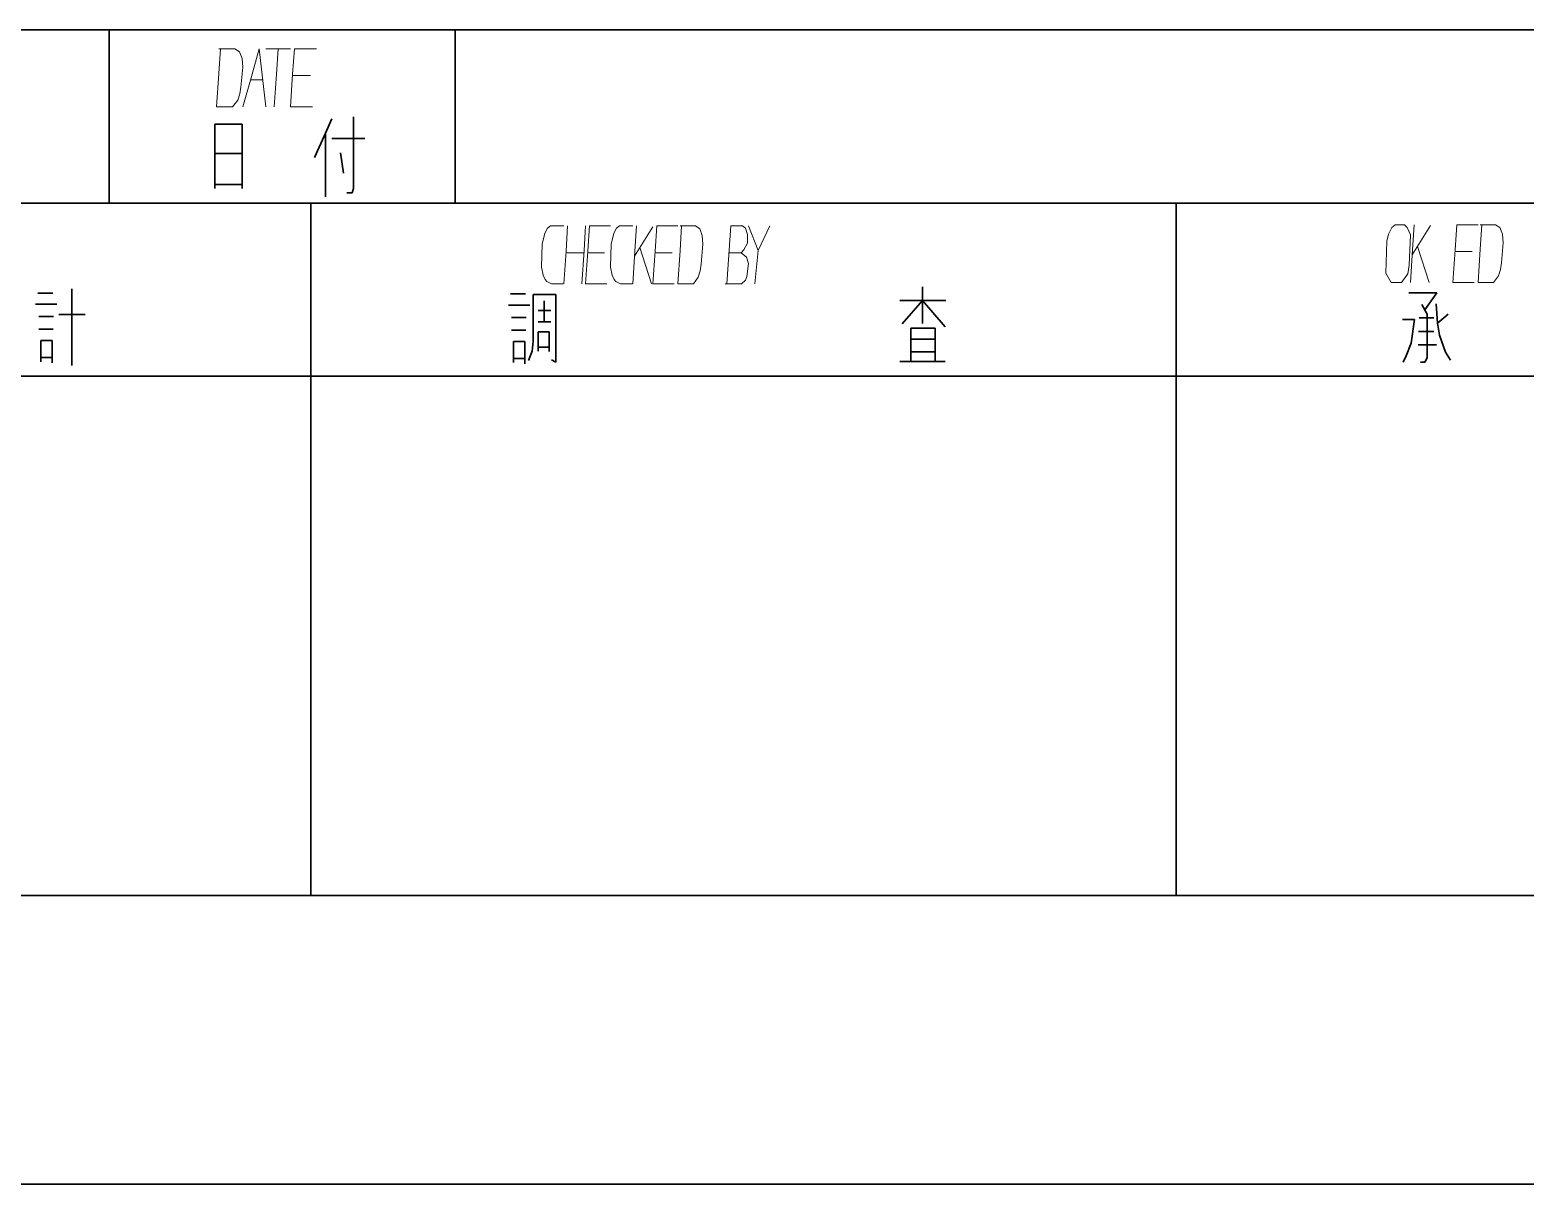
# Model space of a CAD drawing. Header units: millimetres. Extents: x 1333 to 104182, y -63985 to -5704.
# Drawn here: x 47462 to 47513.9, y -63886.6 to -63846.6 of the extents above; entities that cross this region are included whole.
import ezdxf

# ---------------------------------------------------------------- set-up
doc = ezdxf.new("R2010")
doc.units = ezdxf.units.MM
doc.header["$LTSCALE"] = 0.5
doc.linetypes.add('DASHED', pattern=[15, 12, -3])
doc.layers.add('08', color=1, linetype='Continuous')
doc.layers.add('4虚线层', color=2, linetype='DASHED')

# ---------------------------------------------------------------- blocks, each defined once
blk = doc.blocks.new('7725')
at = {"color": 7, "lineweight": 35}
for p, q in [((54326.08, -14761.04), (54076.08, -14761.04)), ((54326.08, -14773.04), (54076.08, -14773.04)), ((54216.08, -14773.04), (54216.08, -14821.04)), ((54276.08, -14773.04), (54276.08, -14821.04)), ((54076.08, -14785.04), (54326.08, -14785.04)), ((54326.08, -14821.04), (54076.08, -14821.04)), ((54076.08, -14841.04), (54326.08, -14841.04))]:
    blk.add_line(p, q, dxfattribs=at)
at = {"color": 7, "lineweight": 35, "ltscale": 0.15}
for p, q in [((54202.08, -14773.04), (54202.08, -14761.04)), ((54226.08, -14761.04), (54226.08, -14773.04))]:
    blk.add_line(p, q, dxfattribs=at)
at = {"color": 7, "lineweight": 35, "ltscale": 0.01365}
blk.add_line((54217.54, -14767.21), (54217.09, -14768.2), dxfattribs=at)
at = {"color": 7, "lineweight": 35, "ltscale": 0.061975}
blk.add_line((54219.04, -14767.06), (54219.04, -14772.02), dxfattribs=at)
at = {"color": 7, "lineweight": 35, "ltscale": 0.055637}
for p, q in [((54209.41, -14772.03), (54209.41, -14767.58)), ((54211.32, -14767.58), (54211.32, -14772.03))]:
    blk.add_line(p, q, dxfattribs=at)
at = {"color": 7, "lineweight": 35, "ltscale": 0.023901}
for p, q in [((54209.41, -14767.58), (54211.32, -14767.58)), ((54209.41, -14769.61), (54211.32, -14769.61)), ((54209.41, -14771.75), (54211.32, -14771.75))]:
    blk.add_line(p, q, dxfattribs=at)
at = {"color": 7, "lineweight": 35, "ltscale": 0.022995}
blk.add_line((54217.09, -14768.2), (54216.32, -14769.88), dxfattribs=at)
at = {"color": 7, "lineweight": 35, "ltscale": 0.054932}
blk.add_line((54217.09, -14768.2), (54217.09, -14772.6), dxfattribs=at)
at = {"color": 7, "lineweight": 35, "ltscale": 0.028345}
blk.add_line((54217.54, -14768.56), (54219.81, -14768.56), dxfattribs=at)
at = {"color": 7, "lineweight": 35, "ltscale": 0.017565}
blk.add_line((54218.14, -14769.57), (54218.35, -14770.96), dxfattribs=at)
at = {"color": 7, "lineweight": 35, "ltscale": 0.004773}
blk.add_line((54218.95, -14772.34), (54218.57, -14772.34), dxfattribs=at)
at = {"color": 7, "lineweight": 35, "ltscale": 0.00416}
blk.add_line((54219.04, -14772.02), (54218.95, -14772.34), dxfattribs=at)
at = {"color": 7, "lineweight": 35, "ltscale": 0.012939}
for p, q in [((54197.15, -14779.28), (54198.18, -14779.28)), ((54229.93, -14779.34), (54230.97, -14779.34))]:
    blk.add_line(p, q, dxfattribs=at)
at = {"color": 7, "lineweight": 35, "ltscale": 0.06644}
blk.add_line((54199.49, -14778.98), (54199.49, -14784.3), dxfattribs=at)
at = {"color": 7, "lineweight": 35, "ltscale": 0.019629}
blk.add_line((54231.49, -14779.37), (54233.06, -14779.37), dxfattribs=at)
at = {"color": 7, "lineweight": 35, "ltscale": 0.040677}
blk.add_line((54231.49, -14782.62), (54231.49, -14779.37), dxfattribs=at)
at = {"color": 7, "lineweight": 35, "ltscale": 0.018152}
blk.add_line((54232.26, -14779.82), (54232.26, -14781.27), dxfattribs=at)
at = {"color": 7, "lineweight": 35, "ltscale": 0.058643}
blk.add_line((54233.06, -14779.37), (54233.06, -14784.06), dxfattribs=at)
at = {"color": 7, "lineweight": 35, "ltscale": 0.039905}
blk.add_line((54256.92, -14779.8), (54260.12, -14779.8), dxfattribs=at)
at = {"color": 7, "lineweight": 35, "ltscale": 0.026814}
blk.add_line((54258.49, -14779.8), (54257.09, -14781.42), dxfattribs=at)
at = {"color": 7, "lineweight": 35, "ltscale": 0.031863}
blk.add_line((54258.49, -14778.85), (54258.49, -14781.4), dxfattribs=at)
at = {"color": 7, "lineweight": 35, "ltscale": 0.030135}
blk.add_line((54258.49, -14779.8), (54260.07, -14781.62), dxfattribs=at)
at = {"color": 7, "lineweight": 35, "ltscale": 0.024365}
blk.add_line((54292.21, -14779.26), (54294.16, -14779.26), dxfattribs=at)
at = {"color": 7, "lineweight": 35, "ltscale": 0.018188}
blk.add_line((54294.16, -14779.26), (54293.32, -14780.45), dxfattribs=at)
at = {"color": 7, "lineweight": 35, "ltscale": 0.018359}
blk.add_line((54196.99, -14780.04), (54198.46, -14780.04), dxfattribs=at)
at = {"color": 7, "lineweight": 35, "ltscale": 0.022827}
blk.add_line((54198.59, -14780.77), (54200.42, -14780.77), dxfattribs=at)
at = {"color": 7, "lineweight": 35, "ltscale": 0.018372}
blk.add_line((54229.78, -14780.11), (54231.25, -14780.11), dxfattribs=at)
at = {"color": 7, "lineweight": 35, "ltscale": 0.011157}
for p, q in [((54231.83, -14780.48), (54232.72, -14780.48)), ((54231.83, -14781.27), (54232.72, -14781.27))]:
    blk.add_line(p, q, dxfattribs=at)
at = {"color": 7, "lineweight": 35, "ltscale": 0.009644}
blk.add_line((54293.11, -14780.06), (54293.5, -14780.73), dxfattribs=at)
at = {"color": 7, "lineweight": 35, "ltscale": 0.037943}
blk.add_line((54293.5, -14780.73), (54293.5, -14783.76), dxfattribs=at)
at = {"color": 7, "lineweight": 35, "ltscale": 0.0168}
blk.add_line((54294.11, -14780.03), (54294.2, -14781.37), dxfattribs=at)
at = {"color": 7, "lineweight": 35, "ltscale": 0.012197}
blk.add_line((54294.94, -14780.73), (54294.2, -14781.37), dxfattribs=at)
at = {"color": 7, "lineweight": 35, "ltscale": 0.012451}
blk.add_line((54197.2, -14781.78), (54198.2, -14781.78), dxfattribs=at)
at = {"color": 7, "lineweight": 35, "ltscale": 0.012561}
for p, q in [((54197.21, -14780.91), (54198.22, -14780.91)), ((54230, -14780.97), (54231.01, -14780.97))]:
    blk.add_line(p, q, dxfattribs=at)
at = {"color": 7, "lineweight": 35, "ltscale": 0.012463}
blk.add_line((54229.99, -14781.84), (54230.99, -14781.84), dxfattribs=at)
at = {"color": 7, "lineweight": 35, "ltscale": 0.02113}
for p, q in [((54257.68, -14781.72), (54259.37, -14781.72)), ((54257.68, -14782.48), (54259.37, -14782.48)), ((54257.68, -14783.35), (54259.37, -14783.35))]:
    blk.add_line(p, q, dxfattribs=at)
at = {"color": 7, "lineweight": 35, "ltscale": 0.028473}
blk.add_line((54257.68, -14784), (54257.68, -14781.72), dxfattribs=at)
at = {"color": 7, "lineweight": 35, "ltscale": 0.028812}
blk.add_line((54259.37, -14781.72), (54259.37, -14784.03), dxfattribs=at)
at = {"color": 7, "lineweight": 35, "ltscale": 0.010389}
blk.add_line((54291.79, -14781.11), (54292.62, -14781.12), dxfattribs=at)
at = {"color": 7, "lineweight": 35, "ltscale": 0.020568}
blk.add_line((54292.62, -14781.12), (54292.38, -14782.75), dxfattribs=at)
at = {"color": 7, "lineweight": 35, "ltscale": 0.012891}
blk.add_line((54292.93, -14780.99), (54293.96, -14780.99), dxfattribs=at)
at = {"color": 7, "lineweight": 35, "ltscale": 0.010549}
blk.add_line((54294.2, -14781.37), (54294.34, -14782.2), dxfattribs=at)
at = {"color": 7, "lineweight": 35, "ltscale": 0.009985}
for p, q in [((54197.34, -14782.57), (54198.13, -14782.57)), ((54230.12, -14782.64), (54230.92, -14782.64)), ((54197.34, -14783.75), (54198.13, -14783.75)), ((54230.12, -14783.81), (54230.92, -14783.81))]:
    blk.add_line(p, q, dxfattribs=at)
at = {"color": 7, "lineweight": 35, "ltscale": 0.018304}
for p, q in [((54197.34, -14784.04), (54197.34, -14782.57)), ((54230.12, -14784.1), (54230.12, -14782.64))]:
    blk.add_line(p, q, dxfattribs=at)
at = {"color": 7, "lineweight": 35, "ltscale": 0.019257}
for p, q in [((54198.13, -14782.57), (54198.13, -14784.11)), ((54230.92, -14782.64), (54230.92, -14784.18))]:
    blk.add_line(p, q, dxfattribs=at)
at = {"color": 7, "lineweight": 35, "ltscale": 0.008516}
blk.add_line((54231.42, -14783.3), (54231.49, -14782.62), dxfattribs=at)
at = {"color": 7, "lineweight": 35, "ltscale": 0.00946}
for p, q in [((54231.84, -14781.97), (54232.6, -14781.97)), ((54231.84, -14783.03), (54232.6, -14783.03))]:
    blk.add_line(p, q, dxfattribs=at)
at = {"color": 7, "lineweight": 35, "ltscale": 0.016611}
blk.add_line((54231.84, -14783.3), (54231.84, -14781.97), dxfattribs=at)
at = {"color": 7, "lineweight": 35, "ltscale": 0.016949}
blk.add_line((54232.6, -14781.97), (54232.6, -14783.33), dxfattribs=at)
at = {"color": 7, "lineweight": 35, "ltscale": 0.011709}
blk.add_line((54292.38, -14782.75), (54292.03, -14783.62), dxfattribs=at)
at = {"color": 7, "lineweight": 35, "ltscale": 0.015881}
blk.add_line((54292.86, -14782.86), (54294.13, -14782.86), dxfattribs=at)
at = {"color": 7, "lineweight": 35, "ltscale": 0.013147}
blk.add_line((54292.9, -14781.94), (54293.96, -14781.94), dxfattribs=at)
at = {"color": 7, "lineweight": 35, "ltscale": 0.015593}
blk.add_line((54294.34, -14782.2), (54294.75, -14783.38), dxfattribs=at)
at = {"color": 7, "lineweight": 35, "ltscale": 0.008746}
blk.add_line((54231.17, -14783.95), (54231.42, -14783.3), dxfattribs=at)
at = {"color": 7, "lineweight": 35, "ltscale": 0.004055}
blk.add_line((54233.06, -14784.06), (54232.77, -14783.91), dxfattribs=at)
at = {"color": 7, "lineweight": 35, "ltscale": 0.006099}
blk.add_line((54292.03, -14783.62), (54291.82, -14784.06), dxfattribs=at)
at = {"color": 7, "lineweight": 35, "ltscale": 0.004285}
blk.add_line((54293.5, -14783.76), (54293.33, -14784.06), dxfattribs=at)
at = {"color": 7, "lineweight": 35, "ltscale": 0.00803}
blk.add_line((54294.75, -14783.38), (54295.1, -14783.92), dxfattribs=at)
at = {"color": 7, "lineweight": 35, "ltscale": 0.039233}
blk.add_line((54256.92, -14784.03), (54260.06, -14784.03), dxfattribs=at)
at = {"color": 7, "lineweight": 35, "ltscale": 0.003711}
blk.add_line((54293.33, -14784.06), (54293.03, -14784.06), dxfattribs=at)
at = {"color": 7, "lineweight": 13}
for points in [[(54209.54, -14766.36), (54210.65, -14766.36), (54211, -14765.91), (54211.16, -14765.46), (54211.23, -14765.01), (54211.35, -14763.61), (54211.31, -14763.01), (54211.12, -14762.56), (54210.81, -14762.36), (54209.69, -14762.36)], [(54209.81, -14762.36), (54209.69, -14764.06), (54209.54, -14766.36)], [(54211.35, -14766.36), (54211.93, -14764.36), (54212.5, -14762.36), (54212.73, -14764.36), (54212.96, -14766.36)], [(54212.96, -14762.36), (54214.66, -14762.36)], [(54213.54, -14766.36), (54213.7, -14764.11), (54213.81, -14762.36)], [(54216.2, -14766.36), (54214.66, -14766.36), (54214.81, -14764.11), (54214.93, -14762.36), (54216.47, -14762.36)], [(54214.81, -14764.21), (54216.04, -14764.21)], [(54211.89, -14764.51), (54212.73, -14764.51)], [(54233.58, -14778.63), (54232.77, -14778.63), (54232.44, -14778.48), (54232.33, -14778.33), (54232.18, -14778.03), (54232.07, -14777.48), (54232.11, -14775.88), (54232.3, -14775.13), (54232.48, -14774.78), (54232.7, -14774.63), (54233.62, -14774.63)], [(54233.62, -14778.63), (54233.77, -14776.38), (54233.88, -14774.63)], [(54235.13, -14774.63), (54235.02, -14776.33), (54234.87, -14778.63)], [(54236.6, -14778.63), (54235.13, -14778.63), (54235.28, -14776.38), (54235.39, -14774.63), (54236.86, -14774.63)], [(54238.37, -14778.63), (54237.56, -14778.63), (54237.23, -14778.48), (54237.12, -14778.33), (54236.97, -14778.03), (54236.86, -14777.48), (54236.9, -14775.88), (54237.08, -14775.13), (54237.26, -14774.78), (54237.48, -14774.63), (54238.4, -14774.63)], [(54238.4, -14778.63), (54238.55, -14776.38), (54238.66, -14774.63)], [(54241.27, -14778.63), (54239.8, -14778.63), (54239.95, -14776.38), (54240.06, -14774.63), (54241.53, -14774.63)], [(54241.53, -14778.63), (54242.6, -14778.63), (54242.93, -14778.18), (54243.08, -14777.73), (54243.15, -14777.28), (54243.26, -14775.88), (54243.22, -14775.28), (54243.04, -14774.83), (54242.75, -14774.63), (54241.68, -14774.63)], [(54241.79, -14774.63), (54241.68, -14776.33), (54241.53, -14778.63)], [(54244.81, -14778.63), (54245.95, -14778.63), (54246.21, -14778.38), (54246.32, -14778.13), (54246.43, -14777.23), (54246.28, -14776.78), (54245.91, -14776.48), (54246.1, -14776.28), (54246.35, -14775.83), (54246.35, -14775.23), (54246.21, -14774.78), (54246.02, -14774.63), (54245.21, -14774.63), (54245.06, -14776.63), (54244.92, -14778.63)], [(54246.43, -14774.63), (54247.09, -14776.33), (54246.87, -14778.63)], [(54247.09, -14776.33), (54247.9, -14774.63)], [(54292.33, -14778.54), (54292.48, -14776.29), (54292.59, -14774.54)], [(54293.73, -14774.59), (54292.44, -14776.64)], [(54296.76, -14778.54), (54295.28, -14778.54), (54295.43, -14776.29), (54295.54, -14774.54), (54297.02, -14774.54)], [(54297.02, -14778.54), (54298.09, -14778.54), (54298.43, -14778.09), (54298.57, -14777.64), (54298.65, -14777.19), (54298.76, -14775.79), (54298.72, -14775.19), (54298.54, -14774.74), (54298.24, -14774.54), (54297.17, -14774.54)], [(54297.28, -14774.54), (54297.17, -14776.24), (54297.02, -14778.54)], [(54239.8, -14774.68), (54238.51, -14776.73)], [(54233.77, -14776.48), (54235.02, -14776.48)], [(54235.28, -14776.48), (54236.45, -14776.48)], [(54238.88, -14776.13), (54239.69, -14778.63)], [(54239.95, -14776.48), (54241.13, -14776.48)], [(54245.91, -14776.48), (54245.06, -14776.48)], [(54292.81, -14776.04), (54293.62, -14778.54)], [(54295.43, -14776.39), (54296.61, -14776.39)]]:
    blk.add_lwpolyline(points, dxfattribs=at)
blk.add_lwpolyline([(54291.7, -14778.54), (54292.14, -14777.94), (54292.25, -14777.34), (54292.33, -14775.24), (54292.11, -14774.74), (54291.92, -14774.54), (54291.26, -14774.54), (54291.04, -14774.74), (54290.81, -14775.19), (54290.7, -14775.69), (54290.63, -14777.89), (54291, -14778.54)], close=True, dxfattribs=at)
blk = doc.blocks.new('A$C0C1E3B5D')
at = {"layer": '08', "color": 3}
blk.add_blockref('7725', (-52694.08, 15037.04), dxfattribs=at)

msp = doc.modelspace()

# ---------------------------------------------------------------- block references
at = {"layer": '4虚线层', "color": 3, "xscale": 0.5, "yscale": 0.5, "zscale": 0.5}
msp.add_blockref('A$C0C1E3B5D', (46710.775, -63984.579), dxfattribs=at)

doc.saveas('drawing.dxf')
